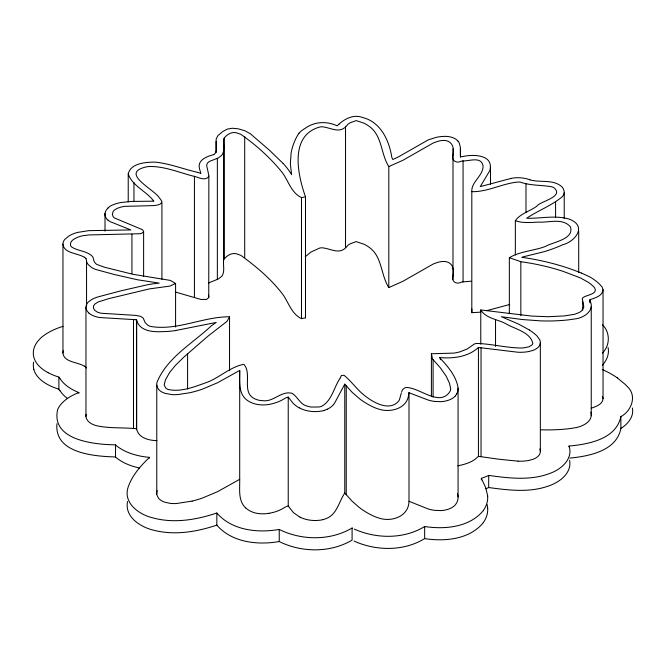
<?xml version="1.0" encoding="UTF-8"?>
<svg xmlns="http://www.w3.org/2000/svg" width="666" height="666" viewBox="0 0 666 666"><rect width="100%" height="100%" fill="white"/><g stroke="black" fill="none" stroke-linecap="round" stroke-linejoin="round"><path stroke-width="1" d="M128.23 201.831L128.23 173.826C130.836 163.078 145.821 162.163 154.945 162.113C169.539 163.528 183.391 169.081 197.594 172.377M471.012 281.202L462.629 281.934A8.825 5.095 0 0 0 461.338 282.218C456.293 284.848 451.132 281.535 453.047 275.841C455.311 262.729 446.636 258.525 434.756 263.453A7.95 4.587 0 0 0 432.75 264.277L402.963 281.268L388.811 287.595L388.811 166.583C380.411 153.48 382.534 134.715 368.015 125.524A33.375 19.264 0 0 0 363.636 123.068L356.119 120.588L350.299 122.752A34.157 19.722 0 0 0 347.952 124.217C340.326 134.848 331.934 127.739 322.144 126.773A8.791 5.07 0 0 0 319.722 127.031C289.394 135.406 297.436 174.35 305.503 196.811L301.49 197.611C291.383 192.899 288.586 181.327 282.542 172.894C270.771 158.175 256.268 145.146 240.909 134.382A20.013 11.555 0 0 0 238.478 133.525C232.825 130.686 226.681 134.182 223.626 138.969C222.96 143.839 224.758 148.993 222.752 153.655A20.038 11.563 0 0 1 221.595 155.394L218.456 157.9L209.241 161.497L207.342 163.203L206.626 165.368L208.858 175.583L208.758 297.61L206.585 299.434L200.974 299.467L175.558 292.083M581.476 273.06L589.81 276.923A62.229 35.931 0 0 1 599.475 284.066L602.114 286.988L603.046 289.71L603.046 398.618C602.688 404.47 595.82 406.61 591.192 408.191M457.925 141.067L458.832 142.316A22.969 13.262 0 0 1 459.349 143.282L460.373 147.444L460.439 156.801A12.829 7.409 0 0 1 462.495 156.618C472.627 154.146 493.656 154.254 489.985 170.021A40.951 23.643 0 0 1 489.66 170.904L480.261 186.605L508.191 179.179A74.617 43.082 0 0 1 509.781 178.804L510.939 178.546M305.503 196.811L305.503 317.824L301.49 318.623C291.966 314.21 288.944 303.588 283.55 295.438C271.994 279.753 256.535 266.741 240.909 255.394A20.013 11.555 0 0 0 238.478 254.537C232.825 251.698 226.681 255.195 223.626 259.981C222.96 264.852 224.758 270.005 222.752 274.667A20.038 11.563 0 0 1 221.595 276.407L218.456 278.912L208.466 283.05M283.125 163.436L269.397 150.175L250.266 133.683L244.863 130.752L238.328 128.838L232.376 128.247L227.556 129.029L223.135 131.269L217.949 135.581L216.15 139.011L216.217 150.008A21.82 12.596 0 0 1 215.884 151.931M208.849 297.128L208.525 294.963M143.615 276.348L143.623 231.676L143.015 230.386A8.633 4.987 0 0 0 142.149 229.554L114.494 217.982A10.215 5.894 0 0 1 112.912 216.209L112.396 214.335L112.995 211.888A15.951 9.207 0 0 1 114.136 210.256L117.099 208.375L121.537 206.951A25.899 14.952 0 0 1 124.459 206.36L153.38 205.619A18.198 10.506 0 0 0 156.135 205.236C159.124 205.111 164.244 202.93 160.722 199.575A26.482 15.285 0 0 0 159.499 198.135C155.536 190.185 121.312 174.284 143.573 167.607A18.531 10.698 0 0 1 149.018 166.508C165.251 166.075 180.594 173.252 196.204 176.84C199.933 178.388 206.701 180.761 208.849 176.115M480.835 312.138L471.811 312.687L471.811 191.675C471.12 182.193 482.209 176.49 483.05 167.199A27.473 15.859 0 0 0 482.908 165.185C480.661 156.219 469.047 161.33 462.629 160.922A8.825 5.095 0 0 0 461.338 161.205C456.293 163.836 451.132 160.514 453.047 154.828C455.219 141.783 446.761 137.462 434.756 142.441A7.95 4.587 0 0 0 432.75 143.265L402.963 160.256L388.811 166.583M471.811 312.687L471.878 308.982M529.528 330.045L518.373 324.001L501.356 316.7L522.194 319.53L540.734 320.879A113.511 65.534 0 0 0 565.442 320.18L567.732 319.938A50.266 29.021 0 0 0 574.358 318.972C583.116 318.539 595.62 310.522 589.826 300.541A11.48 6.627 0 0 1 589.568 299.808A7.151 4.129 0 0 1 590.076 299.625C595.013 297.977 602.555 295.987 603.046 289.71M540.734 429.778A113.511 65.534 0 0 0 565.442 429.095L567.732 428.854A50.266 29.021 0 0 0 574.358 427.888C581.918 426.889 593.539 421.695 590.875 412.154M617.332 377.888L625.174 384.382A73.019 42.158 0 0 1 627.322 386.588C637.404 395.654 631.426 411.072 620.845 416.625C616.167 439.26 588.411 444.247 569.039 446.07L569.039 446.828M620.862 416.342L620.862 428.446C616.608 451.015 588.985 456.243 569.796 458.1M522.552 257.575A4.138 2.389 0 0 1 521.861 257.417L521.961 257.284A9.707 5.603 0 0 1 523.842 256.676L544.105 251.698A118.057 68.157 0 0 0 562.778 244.713C574.017 242.158 586.746 227.489 571.644 220.188A18.14 10.473 0 0 0 569.114 219.081C555.327 214.96 540.734 218.689 526.656 218.232C538.128 210.514 551.639 205.636 562.254 196.72C565.642 193.631 564.277 188.253 560.789 185.856C551.823 179.196 539.984 182.809 529.903 179.853M127.539 501.465C124.334 517.066 140.892 527.364 154.004 530.303C174.842 535.589 196.786 531.834 216.833 525.116C231.851 542.574 257.759 545.296 279.22 541.541C301.656 552.688 330.303 552.98 352.089 540.126L352.089 528.021L352.456 528.213M56.951 423.701C54.121 453.38 94.189 456.335 115.534 456.951L115.534 444.855C94.372 444.563 50.924 440.318 57.584 409.748A44.797 25.866 0 0 1 59.424 406.318C64.069 399.617 71.428 395.462 78.863 392.532L78.863 393.29M408.916 392.715L427.714 399.875A25.516 14.735 0 0 0 434.565 401.423M408.999 392.366L408.999 501.273C408.749 516.999 390.559 522.693 377.647 517.624A28.805 16.633 0 0 1 372.652 515.65L370.979 514.835A87.388 50.45 0 0 1 358.783 507.076L351.989 501.065L344.772 493.056L344.772 384.14L351.989 392.157L359.831 398.984A87.038 50.25 0 0 0 370.97 405.927L372.635 406.751A28.805 16.633 0 0 0 377.63 408.724C389.96 413.403 408.183 408.724 408.733 393.415M401.398 392.832L399.683 398.867A126.69 73.143 0 0 1 399.109 400.507C389.885 412.479 372.485 402.181 363.536 394.672C356.36 388.877 351.223 381.06 344.022 375.283L341.417 375.524L340.151 378.08M157.184 490.659L157.093 490.959A26.69 15.41 0 0 0 156.793 494.63L158.366 498.018A15.634 9.033 0 0 0 165.276 502.339L170.113 503.338A23.934 13.82 0 0 0 176.299 503.538L192.116 501.107M401.673 391.733L402.547 389.71L404.595 388.012A4.312 2.489 0 0 1 406.743 387.504C420.354 387.878 440.276 407.684 450.308 390.925A26.557 15.335 0 0 0 450.657 388.478L449.45 383.158L446.203 376.19L440.351 367.832L432.575 359.107L431.402 353.754L453.962 353.105A34.474 19.905 0 0 0 460.073 351.781L467.107 349.051L474.383 344.006A7.218 4.171 0 0 1 476.523 343.448C491.466 343.756 506.235 347.927 521.262 348.002A21.32 12.313 0 0 0 524.017 347.81L528.971 346.803L531.918 344.988A8.442 4.878 0 0 0 532.825 343.39C530.452 332.367 515.684 329.229 506.984 324.367C498.609 319.272 486.272 318.906 480.769 309.956L531.443 316.05L547.71 316.716L564.185 315.942L574.733 314.26L579.47 312.412L581.693 310.831L583.816 306.868L582.267 298.693A5.753 3.322 0 0 1 583.041 297.602C586.654 294.697 598.434 294.355 594.513 287.62A56.269 32.484 0 0 0 588.386 282.351L580.527 277.963L563.178 271.378A158.658 91.6 0 0 0 520.854 261.721L509.348 257.684L509.348 313.694M143.615 231.876L141.75 233.233A9.64 5.561 0 0 1 140.343 233.716L89.119 234.94L82.667 235.756A23.568 13.603 0 0 0 78.305 237.038C74.867 238.411 69.514 240.826 70.546 245.396A8.067 4.654 0 0 0 72.028 247.277C78.022 250.915 85.739 250.874 91.317 255.394A14.552 8.4 0 0 1 93.04 257.384L94.106 261.43L95.479 263.345A15.035 8.683 0 0 0 96.811 264.435L104.62 267.266L132.975 274.309L170.313 280.403L175.583 283.475L175.583 327.039M215.842 151.973L215.593 152.522M339.968 378.446C333.907 387.454 331.843 400.574 321.919 406.168A11.422 6.593 0 0 1 318.872 407.001L311.197 407.043A14.51 8.375 0 0 1 307.675 406.235C300.125 404.861 297.893 396.794 292.091 393.323C281.318 390.376 273.36 402.514 262.396 400.641A11.713 6.76 0 0 1 256.951 399.683C239.86 394.255 252.947 374.067 243.806 364.31C229.354 367.099 218.548 378.754 204.612 383.183C193.182 387.254 180.619 392.207 168.307 389.493A8.075 4.662 0 0 1 165.684 387.978L164.186 384.923L165.401 380.003L169.589 372.552L175.291 365.509L183.874 357.101L207.775 336.313L226.973 321.387L229.545 316.791C202.964 316.641 177.214 331.052 150.458 326.415A10.997 6.352 0 0 1 147.627 325.075L145.063 322.469L143.282 318.19L140.717 316.358L135.914 315.409L100.832 313.22L97.269 312.088L94.647 310.231L93.481 308.15L93.573 305.935L94.905 304.054L98.002 302.039L108.358 298.743L149.434 288.894L169.838 286.105L175.583 283.475M344.772 384.14L334.906 402.555A39.152 22.602 0 0 1 333.45 404.653M344.772 493.056C339.011 501.381 337.088 514.26 326.59 518.406A18.248 10.539 0 0 1 323.859 519.347L323.11 519.538M456.685 393.956L455.286 396.02M483.341 510.564C469.513 527.372 444.88 529.62 424.658 526.515C403.771 539.335 376.265 538.919 354.254 529.087M483.341 522.668C469.513 539.477 444.88 541.724 424.658 538.611C403.704 551.465 376.107 551.032 354.062 541.092M305.253 256.718L311.03 251.998L319.722 248.043A8.791 5.07 0 0 1 322.144 247.785C331.934 248.751 340.326 255.861 347.952 245.23A34.157 19.722 0 0 1 350.299 243.764L356.119 241.608L363.636 244.081A33.375 19.264 0 0 1 368.015 246.537C382.534 255.727 380.411 274.492 388.811 287.595M299.034 133.267L298.268 134.274A42.666 24.634 0 0 0 297.527 135.423L296.462 137.379A149.4 86.255 0 0 0 291.125 152.905L290.359 163.778L291.608 174.65A140.118 80.894 0 0 0 283.15 163.428M515.342 254.936L515.342 220.712C520.412 213.47 529.853 211.305 536.754 206.269C539.177 201.59 564.135 197.153 554.378 188.037A8.891 5.128 0 0 0 551.981 186.83C541.533 184.907 530.627 185.764 520.462 182.176A12.155 7.018 0 0 0 517.823 182.051C502.197 183.5 487.678 192.041 471.811 191.675M602.314 353.138C610.206 345.679 610.306 332.467 602.58 324.833M602.314 365.243C606.676 360.581 609.49 353.979 608.091 347.552M338.961 124.201C345.096 118.456 354.312 114.111 362.695 117.549C380.669 121.953 389.177 140.501 391.799 157.226A26.74 15.443 0 0 0 392.116 158.025L392.84 159.499A90.235 52.098 0 0 0 399.317 156.385L428.238 139.877L436.063 137.404A27.431 15.834 0 0 1 441.725 136.497L445.238 136.364A15.751 9.091 0 0 1 448.834 136.647L449.417 136.738A13.486 7.784 0 0 1 455.594 139.036L456.36 139.585A16.558 9.565 0 0 1 457.925 141.067M115.451 444.888A48.859 28.213 0 0 0 149.525 457.351C140.676 465.759 132.234 475.308 128.18 487.029A69.664 40.218 0 0 0 127.739 488.511C123.801 503.313 138.994 514.352 151.648 517.532C173.11 523.792 196.045 519.98 216.833 513.011C231.851 530.477 257.759 533.191 279.22 529.445C301.656 540.584 330.303 540.884 352.089 528.021M108.042 207.859L109.857 206.41A16.775 9.682 0 0 1 112.03 205.195L116.217 203.663A33.991 19.622 0 0 1 121.095 202.497L131.269 201.44L153.846 201.174A14.469 8.35 0 0 0 153.28 200.516C145.971 191.009 132.018 185.672 128.23 173.826M620.862 428.446C627.78 424.259 634.232 416.541 632.384 407.975M299.35 407.967L297.802 407.059A30.753 17.757 0 0 1 295.97 405.777L294.031 404.145A70.321 40.601 0 0 1 293.023 403.196L288.236 397.078A12.529 7.234 0 0 0 284.615 398.543L283.45 399.234A33.966 19.614 0 0 1 273.651 403.363C265.243 405.819 255.494 405.686 247.943 400.807C237.745 394.197 239.793 380.769 239.702 370.413L217.707 382.684L202.347 389.169A85.439 49.326 0 0 1 193.623 391.816A76.965 44.439 0 0 1 189.644 392.782L177.955 394.547A26.707 15.418 0 0 1 172.144 394.622L165.285 393.415A15.634 9.033 0 0 1 158.358 389.111L156.976 386.297A26.315 15.193 0 0 1 157.109 382.043C167.274 357.459 192.308 343.623 211.055 326.09A72.427 41.816 0 0 1 212.546 324.975L216.192 322.452L176.04 330.428M239.702 370.413L239.702 479.32L217.707 491.6L202.347 498.085A84.507 48.793 0 0 1 192.116 501.115M569.63 460.314C572.027 473.792 558.549 482.917 547.319 486.421C528.354 492.782 508.033 490.109 488.678 487.537L488.711 475.424C508.924 478.205 530.919 480.944 550.624 473.118C561.355 469.214 573.401 458.716 569.039 446.07M488.636 475.457L488.411 475.557A66.3 38.278 0 0 1 481.36 478.355L481.36 479.87M488.661 487.545L488.411 487.662A66.3 38.278 0 0 1 485.789 488.794M509.348 257.684C520.521 251.049 533.924 250.94 545.854 246.245C553.113 241.949 574.425 239.277 570.446 226.856C562.678 217.607 548.651 222.852 538.245 222.111C530.577 222.469 522.735 223.318 515.342 220.712M327.214 409.224L326.59 409.498A18.248 10.539 0 0 1 323.859 410.431M213.686 154.62C207.193 156.319 197.061 160.023 199.509 168.623A69.464 40.102 0 0 0 199.717 169.539L200.874 173.493A23.81 13.745 0 0 0 197.602 172.377M509.715 304.495L486.655 310.664M457.808 465.825C464.793 464.368 472.211 462.404 477.43 457.234A5.228 3.022 0 0 1 478.388 456.476M528.579 351.556L532.742 350.491A15.435 8.908 0 0 0 539.269 345.945A16.658 9.624 0 0 0 540.317 342.166L540.059 340.759A21.637 12.496 0 0 0 539.668 339.727L537.087 336.089A57.434 33.158 0 0 0 529.445 330.095M528.579 460.464L532.742 459.407A15.435 8.908 0 0 0 539.269 454.853A16.767 9.682 0 0 0 540.284 450.732L540.151 450.025A21.229 12.254 0 0 0 539.81 448.984M269.056 513.344L273.676 512.304A33.966 19.614 0 0 0 283.45 508.15L284.607 507.45A12.529 7.234 0 0 1 288.228 505.985L293.023 512.104A70.321 40.601 0 0 0 294.031 513.053L299.891 517.166M439.51 357.575L439.735 357.575A3.696 2.14 0 0 1 440.392 357.609M156.935 440.609C149.109 440.559 138.753 438.062 136.68 429.295A4.237 2.448 0 0 0 136.488 428.787M135.589 319.73A14.219 8.208 0 0 0 133.491 319.572L99.692 317.532A18.856 10.889 0 0 1 88.695 312.953M135.648 319.738L135.706 319.747A6.369 3.671 0 0 1 136.48 319.88L136.48 428.796A6.369 3.671 0 0 0 135.706 428.663L135.648 428.654A14.219 8.208 0 0 0 133.491 428.488C120.962 427.439 108.083 428.463 95.779 425.516C91.6 424.275 86.98 421.761 86.031 417.116A18.065 10.431 0 0 1 86.197 414.402M517.982 461.147L502.247 459.59A268.631 155.095 0 0 1 495.97 458.824L481.035 456.701A12.088 6.976 0 0 0 479.145 456.493A3.205 1.856 0 0 0 478.429 456.493L478.429 347.585A3.205 1.856 0 0 1 479.095 347.585L479.145 347.585A12.088 6.976 0 0 1 481.035 347.794L517.982 352.239A27.514 15.884 0 0 0 528.588 351.573M434.565 401.415L440.992 401.681A17.999 10.39 0 0 0 455.253 396.012M408.999 501.273L427.714 508.791A25.516 14.735 0 0 0 434.565 510.339L440.992 510.589A17.999 10.39 0 0 0 455.253 504.92L456.685 502.872A34.59 19.972 0 0 0 457.933 499.067L458.083 497.702A30.053 17.349 0 0 0 457.975 496.012L457.425 493.448M279.22 529.445L279.254 541.558M84.341 257.201L81.602 255.886A40.06 23.127 0 0 0 77.747 254.562C72.319 252.789 63.878 251.398 62.962 244.48A19.647 11.347 0 0 1 64.727 239.452L68.69 236.122A31.111 17.957 0 0 1 77.181 232.484L88.794 230.644L130.861 229.936L110.348 221.736A14.194 8.192 0 0 1 109.266 221.07L108 220.088M84.341 366.117L81.602 364.801A40.06 23.127 0 0 0 77.747 363.47C72.319 361.705 63.878 360.306 62.962 353.396A19.647 11.347 0 0 1 63.495 350.458M245.671 507.933C237.804 500.549 239.976 488.927 239.702 479.32M439.56 357.667C447.535 366.009 455.735 375.424 457.975 387.104A32.268 18.631 0 0 1 456.66 393.956M59.865 378.704L58.883 377.098A53.646 30.969 0 0 1 48.143 372.71M59.865 390.809L58.883 389.202L58.883 377.098M85.981 258.616L86.547 260.739L86.547 306.377M85.981 367.524L86.272 368.04M481.36 478.355L485.747 487.787L487.703 496.003M602.397 396.395L603.046 398.618M305.353 317.266L305.503 317.824M136.488 319.88A4.237 2.448 0 0 1 136.672 320.379C139.66 331.202 153.055 332.159 162.454 331.635A62.862 36.289 0 0 0 176.074 330.502M136.688 320.413L136.696 429.362M487.112 504.52L487.703 508.108M591.242 306.768L591.242 415.684M590.384 299.525L590.384 302.639M589.909 300.707L589.909 302.78M582.767 301.856L582.767 310.148M578.704 230.96L578.704 272.444M564.227 192.874L564.227 218.565M555.586 201.473L555.586 217.033M540.334 342.524L540.334 451.431M525.99 183.483L525.99 212.529M520.845 261.73L520.845 315.667M495.537 319.514L495.537 346.486M490.492 166.883L490.492 184.349M481.035 347.794L481.035 456.701M480.769 309.956L480.769 344.189M463.061 160.889L463.061 281.901M460.422 148.851L460.422 157.143M458.075 388.103L458.075 497.019M453.005 148.851L452.988 279.429M440.392 359.69L440.392 357.617C453.088 358.691 467.474 356.918 477.43 348.326A5.228 3.022 0 0 1 478.388 347.56M433.091 359.757L433.091 397.103M431.402 353.754L431.402 396.287M424.658 526.515L424.658 538.611M346.245 385.78L346.245 494.688M345.529 126.182L345.529 247.194M301.49 197.611L301.49 318.623M288.236 397.078L288.236 505.993M244.705 136.547L244.705 257.559M229.545 316.791L229.545 370.729M224.367 137.729L224.367 258.741M223.501 141.408L223.501 262.421M217.357 158.341L217.357 279.354M216.833 513.011L216.833 525.116M216.092 141.35L216.092 152.764M194.439 176.249L194.439 297.261M187.587 353.812L187.587 389.077M161.913 202.739L161.913 279.279M156.776 385.131L156.776 494.047M149.525 457.375L149.525 458.125M133.958 182.617L133.958 201.29M133.491 319.572L133.491 428.479M131.935 234.199L131.935 273.618M105.003 213.486L105.003 231.119M85.956 307.525L85.956 416.441M62.954 244.089L62.954 353.005M33.849 369.372A48.851 28.205 0 0 1 33.6 362.137M33.8 369.372A45.521 26.282 0 0 0 48.168 384.798A53.646 30.969 0 0 0 58.883 389.21M63.153 326.34A58.866 33.991 0 0 0 41.367 337.454L40.018 338.811A48.851 28.205 0 0 0 33.849 357.267A45.521 26.282 0 0 0 48.168 372.694M67.524 398.518A49.475 28.563 0 0 1 60.09 390.759M78.854 392.54A49.475 28.563 0 0 1 60.09 378.654M139.444 467.99A48.859 28.213 0 0 1 115.451 456.984M487.654 508.108A59.948 34.607 0 0 1 483.291 522.66M487.654 496.003A59.948 34.607 0 0 1 483.291 510.556M602.247 369.547A87.038 50.25 0 0 1 617.357 377.88M215.518 152.556A9.391 5.42 0 0 1 213.711 154.637M107.834 220.146A19.739 11.397 0 0 1 108.225 207.925M84.324 257.218A8.117 4.687 0 0 1 86.014 258.608M86.422 260.747A16.866 9.74 0 0 0 89.003 265.326L91.891 267.74L95.305 269.347L114.469 274.55L137.462 279.77L159.224 283.108L152.647 283.899A66.758 38.545 0 0 0 146.753 284.915L120.188 291.017L97.527 297.044A26.548 15.326 0 0 0 90.917 300.025L88.445 301.939A17.116 9.882 0 0 0 87.113 303.521A18.065 10.431 0 0 0 86.031 308.2A18.948 10.939 0 0 0 88.794 312.92M323.951 410.556A22.136 12.779 0 0 1 299.525 407.867M333.408 404.645A21.936 12.662 0 0 1 327.239 409.24M522.61 257.426A173.002 99.883 0 0 1 581.426 273.102M510.864 178.413A21.653 12.504 0 0 1 529.961 179.803M338.952 124.201A23.235 13.42 0 0 1 337.121 125.816C326.856 120.979 314.469 121.47 305.203 128.322A35.531 20.513 0 0 0 298.909 133.225M84.324 366.125A8.117 4.687 0 0 1 86.014 367.524M269.031 513.286A20.321 11.73 0 0 1 254.445 512.753A21.861 12.621 0 0 1 245.762 507.908M323.176 519.638A22.161 12.796 0 0 1 300.033 517.082M528.588 460.489A27.514 15.884 0 0 1 517.982 461.155"/></g></svg>
